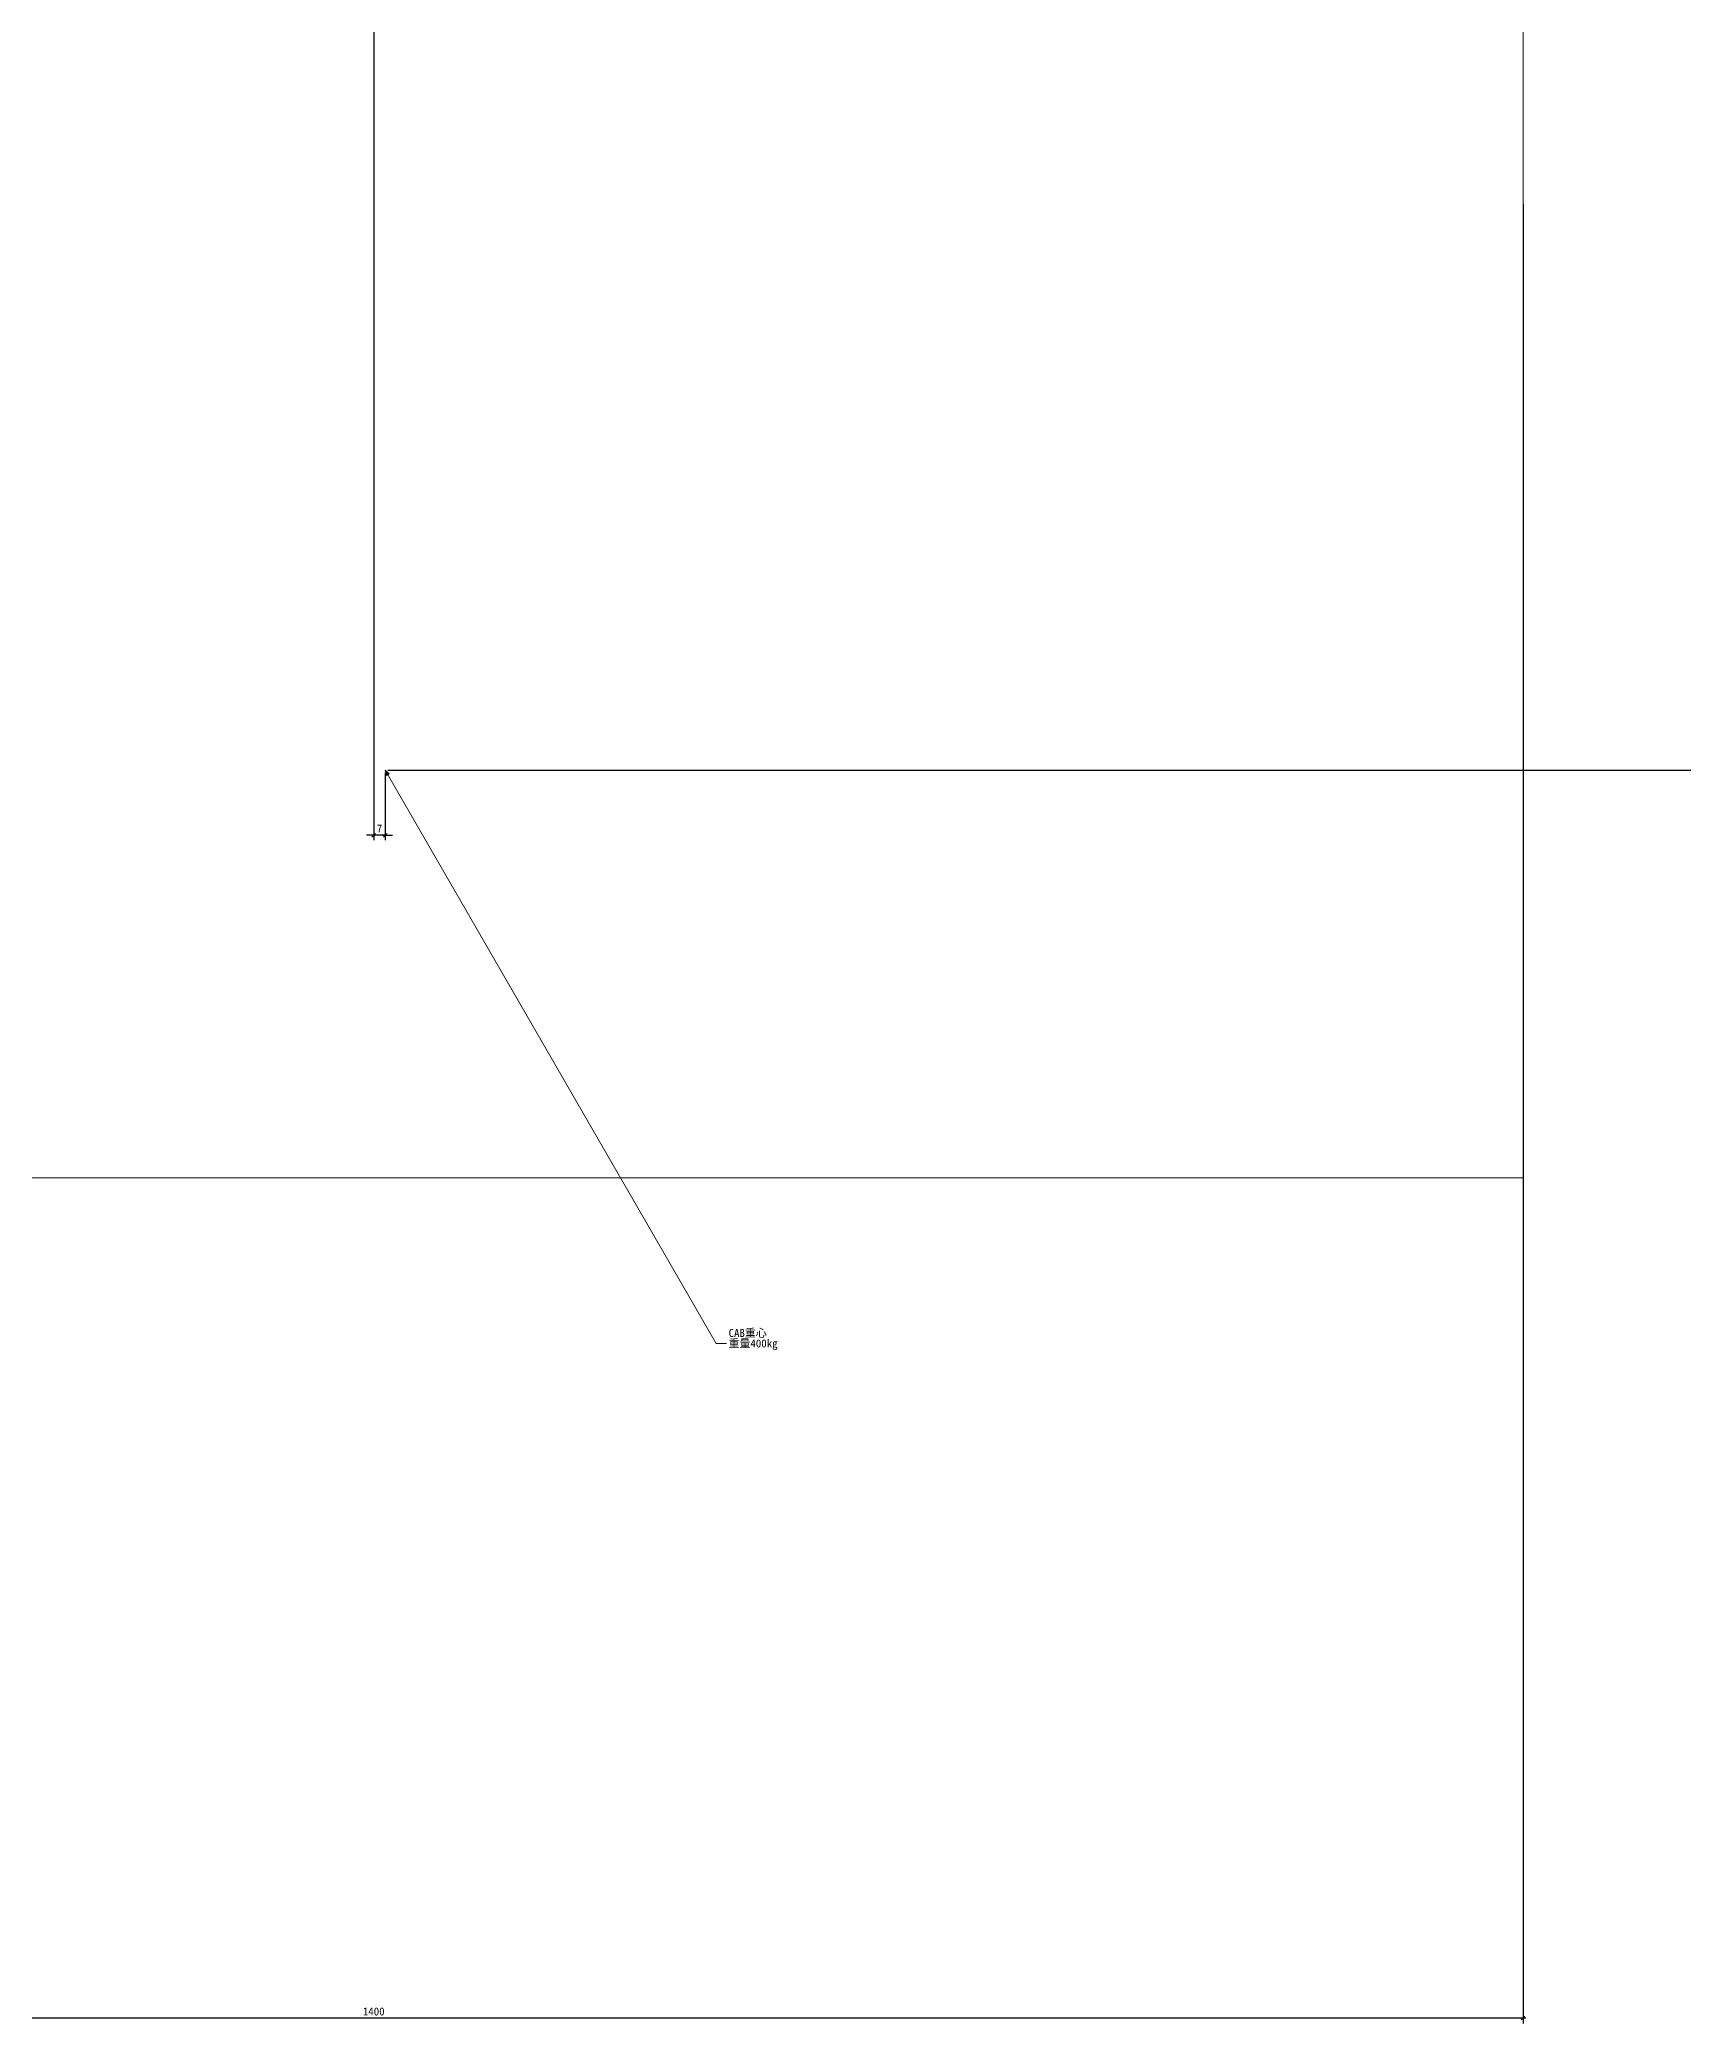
# Model space of a CAD drawing. Header units: millimetres. Extents: x -1337 to 1799, y -2563 to 78.
# Drawn here: x -203 to 798, y -2563 to -1355 of the extents above; entities that cross this region are included whole.
import ezdxf

# ---------------------------------------------------------------- set-up
doc = ezdxf.new("R2010")
doc.units = ezdxf.units.MM
doc.header["$PDMODE"] = 1
doc.header["$PDSIZE"] = -2
doc.layers.add('一般', color=7, linetype='Continuous', lineweight=5)
doc.layers.add('寸法', color=7, linetype='Continuous', lineweight=5)
doc.styles.add('ＭＳ ゴシック', font='msgothic_0.ttc', dxfattribs={"bigfont": 'ＭＳ ゴシック'})
doc.dimstyles.new('Arch', dxfattribs={"dimtxt": 4.874121, "dimasz": 2.244824, "dimexe": 3.175, "dimexo": 1.5875, "dimgap": 1.5875, "dimtad": 1, "dimdsep": 46, "dimtxsty": 'ＭＳ ゴシック', "dimblk": 'VW_SLASH', "dimblk1": 'VW_SLASH', "dimblk2": 'VW_SLASH', "dimcen": 0, "dimdle": 1.5875, "dimazin": 0, "dimtfac": 1, "dimtix": 1, "dimtmove": 0, "dimatfit": 0, "dimldrblk": 'VW_FILLEDARROW', "dimfxl": 1, "dimfrac": 2, "dimtolj": 1, "dimarcsym": 0})

# ---------------------------------------------------------------- blocks, each defined once
blk = doc.blocks.new('VW_SLASH')
at = {"color": 0, "linetype": 'ByBlock', "lineweight": -2, "transparency": 16777216}
blk.add_line((0.71, 0), (-1, 0), dxfattribs=at)
at = {"color": 0, "linetype": 'Continuous', "lineweight": 20, "transparency": 16777216, "flags": 128}
blk.add_lwpolyline([(0.5, 0.5), (-0.5, -0.5)], dxfattribs=at)
blk = doc.blocks.new('*D4')
at = {"layer": 'Defpoints', "color": 0, "transparency": 33554687}
for p in [(0, 0), (1795.4, 0), (7, -1800)]:
    blk.add_point(p, dxfattribs=at)
at = {"layer": '寸法', "color": 0, "linetype": 'Continuous', "lineweight": -2, "transparency": 33554687}
for p, q in [((1.6, 0), (1798.6, 0)), ((1795.4, -1797.8), (1795.4, -2.2)), ((8.6, -1800), (1798.6, -1800))]:
    blk.add_line(p, q, dxfattribs=at)
at = {"layer": '寸法', "color": 0, "lineweight": -2, "xscale": 2.24482421875, "yscale": 2.24482421875, "zscale": 2.24482421875}
for p, rotation in [((1795.4, 0), 90), ((1795.4, -1800), 270)]:
    blk.add_blockref('VW_SLASH', p, dxfattribs=dict(at, rotation=rotation))
at = {"layer": '寸法', "color": 0, "lineweight": 5, "transparency": 33554687, "insert": (1791.4, -900), "char_height": 4.87, "attachment_point": 5, "rotation": 90, "style": 'ＭＳ ゴシック'}
blk.add_mtext('\\A1;1800', dxfattribs=at)
blk = doc.blocks.new('VW_FILLEDARROW')
at = {"linetype": 'Continuous', "lineweight": 0, "transparency": 16777216}
blk.add_hatch(color=0, dxfattribs=at).paths.add_polyline_path([(-1.41, 0.38), (0, 0), (-1.41, -0.38)])
at = {"color": 0, "linetype": 'Continuous', "lineweight": 5, "transparency": 16777216, "flags": 128}
blk.add_lwpolyline([(-1.41, 0.38), (0, 0), (-1.41, -0.38)], close=True, dxfattribs=at)
blk = doc.blocks.new('*D5')
at = {"layer": 'Defpoints', "color": 0, "transparency": 33554687}
for p in [(0, 0), (7, -1800), (0, -1839.6)]:
    blk.add_point(p, dxfattribs=at)
at = {"layer": '寸法', "color": 0, "linetype": 'Continuous', "lineweight": -2, "transparency": 33554687}
for p, q in [((0, -1.6), (0, -1842.7)), ((7, -1801.6), (7, -1842.7)), ((-2.2, -1839.6), (-4.5, -1839.6)), ((7, -1839.6), (0, -1839.6)), ((9.2, -1839.6), (11.5, -1839.6))]:
    blk.add_line(p, q, dxfattribs=at)
at = {"layer": '寸法', "color": 0, "lineweight": -2, "xscale": 2.24482421875, "yscale": 2.24482421875, "zscale": 2.24482421875}
blk.add_blockref('VW_SLASH', (0, -1839.6), dxfattribs=at)
at = {"layer": '寸法', "color": 0, "lineweight": -2, "xscale": 2.24482421875, "yscale": 2.24482421875, "zscale": 2.24482421875, "rotation": 180}
blk.add_blockref('VW_SLASH', (7, -1839.6), dxfattribs=at)
at = {"layer": '寸法', "color": 0, "lineweight": 5, "transparency": 33554687, "insert": (3.5, -1835.5), "char_height": 4.87, "attachment_point": 5, "style": 'ＭＳ ゴシック'}
blk.add_mtext('\\A1;7', dxfattribs=at)
blk = doc.blocks.new('グループ')
at = {"layer": '一般', "color": 7, "linetype": 'Continuous', "lineweight": 5, "transparency": 33554687}
blk.add_point((7, -1800), dxfattribs=at)
blk = doc.blocks.new('引出線付き注釈-11')
at = {"layer": '一般', "linetype": 'Continuous', "lineweight": 0, "transparency": 33554687}
blk.add_hatch(color=7, dxfattribs=at).paths.add_polyline_path([(-200.8, 346), (-201.6, 349.2), (-199.3, 346.9)])
at = {"layer": '一般', "color": 7, "linetype": 'Continuous', "lineweight": 5, "transparency": 33554687}
for p, q in [((0, 0), (-201.6, 349.2)), ((6.3, 0), (0, 0))]:
    blk.add_line(p, q, dxfattribs=at)
at = {"layer": '一般', "color": 7, "linetype": 'Continuous', "lineweight": 5, "transparency": 33554687, "flags": 128}
blk.add_lwpolyline([(-200.8, 346), (-201.6, 349.2), (-199.3, 346.9)], close=True, dxfattribs=at)
at = {"color": 255, "linetype": 'Continuous', "lineweight": 5, "transparency": 33554687}
blk.add_wipeout([(7.5, 9.5), (36.4, 9.5), (36.4, -3.2), (7.5, -3.2)], dxfattribs=at).dxf.layer = '一般'
at = {"layer": '一般', "color": 7, "transparency": 33554687, "insert": (7.5, 8.9), "char_height": 4.87, "width": 28.829, "attachment_point": 1, "line_spacing_factor": 0.784819, "style": 'ＭＳ ゴシック'}
blk.add_mtext('CAB重心\\P重量400kg', dxfattribs=at)
blk = doc.blocks.new('*D46')
at = {"layer": 'Defpoints', "color": 0, "transparency": 33554687}
for p in [(-700, -1453.7), (700, -1453.7), (-700, -2560)]:
    blk.add_point(p, dxfattribs=at)
at = {"layer": '寸法', "color": 0, "linetype": 'Continuous', "lineweight": -2, "transparency": 33554687}
for p, q in [((-700, -1455.3), (-700, -2563.2)), ((700, -1455.3), (700, -2563.2)), ((697.8, -2560), (-697.8, -2560))]:
    blk.add_line(p, q, dxfattribs=at)
at = {"layer": '寸法', "color": 0, "lineweight": -2, "xscale": 2.24482421875, "yscale": 2.24482421875, "zscale": 2.24482421875, "rotation": 180}
blk.add_blockref('VW_SLASH', (-700, -2560), dxfattribs=at)
at = {"layer": '寸法', "color": 0, "lineweight": -2, "xscale": 2.24482421875, "yscale": 2.24482421875, "zscale": 2.24482421875}
blk.add_blockref('VW_SLASH', (700, -2560), dxfattribs=at)
at = {"layer": '寸法', "color": 0, "lineweight": 5, "transparency": 33554687, "insert": (0, -2556), "char_height": 4.87, "attachment_point": 5, "style": 'ＭＳ ゴシック'}
blk.add_mtext('\\A1;1400', dxfattribs=at)

msp = doc.modelspace()

# ---------------------------------------------------------------- wipeouts: each hides what was drawn before it
at = {"color": 255, "linetype": 'Continuous', "lineweight": 5, "transparency": 33554687}
msp.add_wipeout([(-700, -1240), (700, -1240), (700, -2048.29), (-700, -2048.29)], dxfattribs=at).dxf.layer = '一般'

# ---------------------------------------------------------------- next in the draw order: linework, layer by layer
at = {"layer": '一般', "color": 7, "linetype": 'Continuous', "lineweight": 5, "transparency": 33554687, "flags": 128}
msp.add_lwpolyline([(-700, -1240), (700, -1240), (700, -2048.29), (-700, -2048.29)], close=True, dxfattribs=at)

# ---------------------------------------------------------------- next in the draw order: block references
at = {"layer": '一般', "color": 7, "transparency": 33554687}
msp.add_blockref('グループ', (0, 0), dxfattribs=at)

# ---------------------------------------------------------------- next in the draw order: dimensions: what is measured, and where the dimension line sits
at = {"layer": '寸法', "color": 7, "linetype": 'Continuous', "lineweight": 5, "transparency": 33554687}
dim = msp.add_linear_dim(base=(0, -1839.557), p1=(7, -1800), p2=(0, 0), dimstyle='Arch', override={"dimpost": '<>', "dimtxsty": 'ＭＳ ゴシック', "dimtmove": 2}, dxfattribs=at)
dim.commit()
dim.dimension.update_dxf_attribs({"geometry": '*D5', "text_midpoint": (3.5, -1835.532)})
dim = msp.add_linear_dim(base=(1795.41, 0), p1=(7, -1800), p2=(0, 0), angle=270, dimstyle='Arch', override={"dimpost": '<>', "dimtxsty": 'ＭＳ ゴシック', "dimtmove": 2}, dxfattribs=at)
dim.commit()
dim.dimension.update_dxf_attribs({"geometry": '*D4', "text_midpoint": (1791.386, -900)})

# ---------------------------------------------------------------- next in the draw order: block references
at = {"layer": '一般', "color": 7, "transparency": 33554687}
msp.add_blockref('引出線付き注釈-11', (208.606, -2149.192), dxfattribs=at)

# ---------------------------------------------------------------- next in the draw order: dimensions: what is measured, and where the dimension line sits
at = {"layer": '寸法', "color": 7, "linetype": 'Continuous', "lineweight": 5, "transparency": 33554687}
dim = msp.add_linear_dim(base=(-700, -2560), p1=(700, -1453.744), p2=(-700, -1453.744), dimstyle='Arch', override={"dimpost": '<>', "dimtxsty": 'ＭＳ ゴシック', "dimtmove": 2}, dxfattribs=at)
dim.commit()
dim.dimension.update_dxf_attribs({"geometry": '*D46', "text_midpoint": (0, -2555.975)})

doc.saveas('drawing.dxf')
